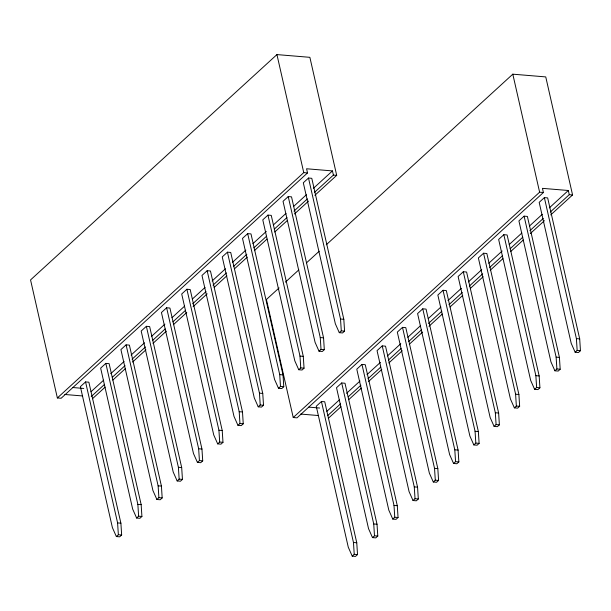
<?xml version="1.0" encoding="UTF-8"?>
<svg xmlns="http://www.w3.org/2000/svg" width="611" height="611" viewBox="0 0 611 611"><rect width="100%" height="100%" fill="white"/><g stroke="black" fill="none" stroke-linecap="round" stroke-linejoin="round"><path stroke-width="0.92" d="M314.871 195.306L336.692 175.349L309.876 57.327L276.936 54.593L30.55 279.922L57.365 397.952L61.138 398.265L307.524 172.928L306.577 168.766L332.453 170.912L333.4 175.082L314.39 192.457M57.365 397.952L303.751 172.615L307.524 172.928M85.563 381.913L80.377 386.656L112.409 527.644L116.357 536.55L119.657 536.825L121.65 534.999L120.894 523.176L88.862 382.188L85.563 381.913L117.595 522.901L118.358 534.732L116.357 536.55M105.833 363.385L100.647 368.127L132.679 509.116L136.627 518.021L139.919 518.288L141.912 516.471L141.156 504.64L109.125 363.652L105.833 363.385L137.865 504.373L138.621 516.196L136.627 518.021M126.095 344.848L120.909 349.591L152.941 490.58L156.897 499.485L160.189 499.76L162.182 497.934L161.426 486.112L129.395 345.123L126.095 344.848L158.127 485.837L158.891 497.66L156.897 499.485M146.365 326.312L141.179 331.055L173.211 472.043L177.159 480.949L180.451 481.224L182.452 479.398L181.688 467.575L149.657 326.587L146.365 326.312L178.397 467.3L179.153 479.123L177.159 480.949M166.627 307.776L161.441 312.519L193.473 453.507L197.429 462.412L200.721 462.687L202.715 460.862L201.958 449.039L169.927 308.051L166.627 307.776L198.659 448.764L199.423 460.587L197.429 462.412M186.897 289.247L181.711 293.99L213.743 434.979L217.692 443.876L220.983 444.151L222.984 442.326L222.221 430.503L190.189 289.515L186.897 289.247L218.929 430.236L219.685 442.058L217.692 443.876M207.16 270.711L201.974 275.454L234.005 416.442L237.962 425.348L241.253 425.623L243.247 423.797L242.491 411.974L210.459 270.986L207.16 270.711L239.191 411.699L239.955 423.522L237.962 425.348M227.429 252.175L222.244 256.918L254.275 397.906L258.224 406.811L261.516 407.086L263.517 405.261L262.753 393.438L230.721 252.45L227.429 252.175L259.461 393.163L260.217 404.986L258.224 406.811M247.692 233.639L242.506 238.382L274.538 379.37L278.494 388.275L281.786 388.55L283.779 386.725L283.023 374.902L250.991 233.914L247.692 233.639L279.723 374.627L280.487 386.45L278.494 388.275M267.962 215.103L262.776 219.845L294.808 360.834L298.756 369.739L302.048 370.014L304.049 368.189L303.285 356.366L271.253 215.377L267.962 215.103L299.993 356.091L300.749 367.921L298.756 369.739M288.224 196.574L283.038 201.317L315.07 342.305L319.026 351.21L322.318 351.478L324.311 349.66L323.555 337.83L291.523 196.841L288.224 196.574L320.256 337.562L321.019 349.385L319.026 351.21M308.494 178.038L303.308 182.781L335.34 323.769L339.288 332.674L342.58 332.949L344.581 331.124L343.817 319.301L311.786 178.313L308.494 178.038L340.526 319.026L341.282 330.849L339.288 332.674M90.993 391.743L103.664 380.149M110.706 373.711L124.079 361.483M131.121 355.044L144.494 342.809M151.536 336.371L164.909 324.135M171.951 317.705L184.621 306.111M192.366 299.031L205.036 287.445M212.078 281.007L225.451 268.771M232.493 262.333L245.866 250.098M252.908 243.667L266.281 231.432M273.323 224.993L285.994 213.407M293.738 206.319L306.409 194.733M313.443 188.295L332.453 170.912M91.238 396.547L104.611 384.319M112.355 377.231L125.026 365.645M132.068 359.207L145.441 346.972M152.483 340.541L165.153 328.947M172.898 321.867L185.568 310.281M192.61 303.843L205.983 291.607M213.025 285.169L226.398 272.934M233.44 266.503L246.813 254.268M253.855 247.829L266.526 236.243M274.27 229.156L286.941 217.569M293.975 211.131L307.356 198.896M92.421 398.754L105.092 387.168M112.836 380.08L125.507 368.494M132.549 362.056L145.922 349.82M152.964 343.39L166.337 331.154M173.379 324.716L186.752 312.481M193.084 306.691L207.167 293.815M214.209 287.376L226.88 275.782M234.616 268.703L247.295 257.116M254.329 250.678L266.999 239.092M274.744 232.004L287.414 220.418M294.456 213.98L308.54 201.103M279.09 287.918L266.419 299.505L293.234 417.534L297.007 417.848L543.393 192.511L542.446 188.348L568.322 190.495L569.269 194.665L550.267 212.048M285.429 282.122L298.802 269.894M306.546 262.806L319.217 251.22M326.259 244.782L512.805 74.175L545.753 76.91L572.568 194.94L550.74 214.896M293.234 417.534L539.62 192.198L543.393 192.511M321.439 401.503L316.254 406.246L348.285 547.235L352.234 556.14L355.526 556.407L357.519 554.589L356.763 542.759L324.731 401.771L321.439 401.503L353.471 542.492L354.227 554.314L352.234 556.14M341.702 382.967L336.516 387.71L368.548 528.698L372.496 537.604L375.796 537.879L377.789 536.053L377.025 524.23L344.994 383.242L341.702 382.967L373.733 523.955L374.49 535.778L372.496 537.604M361.972 364.431L356.786 369.174L388.817 510.162L392.766 519.067L396.058 519.342L398.051 517.517L397.295 505.694L365.263 364.706L361.972 364.431L394.003 505.419L394.759 517.242L392.766 519.067M382.234 345.895L377.048 350.638L409.08 491.626L413.028 500.531L416.328 500.806L418.321 498.981L417.557 487.158L385.526 346.17L382.234 345.895L414.266 486.883L415.029 498.706L413.028 500.531M402.504 327.366L397.318 332.109L429.35 473.097L433.298 481.995L436.59 482.27L438.583 480.445L437.827 468.622L405.796 327.633L402.504 327.366L434.536 468.354L435.292 480.177L433.298 481.995M422.766 308.83L417.58 313.573L449.612 454.561L453.561 463.466L456.86 463.741L458.853 461.916L458.097 450.093L426.066 309.105L422.766 308.83L454.798 449.818L455.562 461.641L453.561 463.466M443.036 290.294L437.85 295.037L469.882 436.025L473.831 444.93L477.122 445.205L479.116 443.38L478.36 431.557L446.328 290.569L443.036 290.294L475.068 431.282L475.824 443.105L473.831 444.93M463.298 271.758L458.113 276.5L490.144 417.489L494.093 426.394L497.392 426.669L499.386 424.844L498.629 413.021L466.598 272.032L463.298 271.758L495.33 412.746L496.094 424.569L494.093 426.394M483.568 253.221L478.382 257.964L510.414 398.952L514.363 407.858L517.654 408.133L519.648 406.307L518.892 394.485L486.86 253.496L483.568 253.221L515.6 394.21L516.356 406.04L514.363 407.858M503.831 234.693L498.645 239.436L530.676 380.424L534.625 389.329L537.924 389.597L539.918 387.779L539.162 375.948L507.13 234.96L503.831 234.693L535.862 375.681L536.626 387.504L534.625 389.329M524.101 216.157L518.915 220.899L550.946 361.888L554.895 370.793L558.187 371.068L560.18 369.243L559.424 357.42L527.392 216.431L524.101 216.157L556.132 357.145L556.888 368.968L554.895 370.793M544.363 197.62L539.177 202.363L571.209 343.351L575.157 352.257L578.457 352.532L580.45 350.706L579.694 338.884L547.662 197.895L544.363 197.62L576.394 338.609L577.158 350.431L575.157 352.257M326.87 411.325L339.54 399.731M346.574 393.293L359.955 381.065M366.99 374.627L380.37 362.392M387.405 355.953L400.785 343.726M407.82 337.287L420.49 325.694M428.235 318.614L440.905 307.028M447.947 300.589L461.32 288.354M468.362 281.915L481.735 269.688M488.777 263.249L502.15 251.014M509.192 244.576L521.863 232.99M529.607 225.91L542.278 214.316M549.32 207.877L568.322 190.495M327.809 415.488L340.487 403.902M348.224 396.822L360.902 385.228M367.937 378.789L380.607 367.203M388.352 360.123L401.022 348.53M408.767 341.45L421.437 329.864M428.479 323.425L441.852 311.19M448.894 304.752L462.267 292.524M469.309 286.085L482.682 273.85M489.724 267.412L502.395 255.826M510.139 248.746L522.81 237.152M529.852 230.714L543.225 218.486M328.29 418.336L340.961 406.75M348.705 399.67L361.376 388.077M368.418 381.638L381.791 369.411M388.833 362.972L402.206 350.737M409.248 344.299L422.621 332.071M428.96 326.274L442.333 314.039M450.078 306.959L462.748 295.373M470.493 288.285L483.164 276.699M490.205 270.261L502.876 258.674M510.62 251.595L523.291 240.001M530.325 233.562L544.409 220.686M333.4 175.082L336.692 175.349M569.269 194.665L572.568 194.94M340.526 319.026L343.817 319.301M576.394 338.609L579.694 338.884M341.282 330.849L344.581 331.124M577.158 350.431L580.45 350.706M320.256 337.562L323.555 337.83M556.132 357.145L559.424 357.42M321.019 349.385L324.311 349.66M556.888 368.968L560.18 369.243M299.993 356.091L303.285 356.366M535.862 375.681L539.162 375.948M300.749 367.921L304.049 368.189M536.626 387.504L539.918 387.779M279.723 374.627L283.023 374.902M515.6 394.21L518.892 394.485M280.487 386.45L283.779 386.725M516.356 406.04L519.648 406.307M259.461 393.163L262.753 393.438M495.33 412.746L498.629 413.021M72.862 387.534L83.753 388.443M308.738 407.117L319.622 408.026M260.217 404.986L263.517 405.261M496.094 424.569L499.386 424.844M64.812 394.485L82.37 395.936M300.681 414.067L318.239 415.526M239.191 411.699L242.491 411.974M475.068 431.282L478.36 431.557M239.955 423.522L243.247 423.797M475.824 443.105L479.116 443.38M218.929 430.236L222.221 430.503M454.798 449.818L458.097 450.093M219.685 442.058L222.984 442.326M455.562 461.641L458.853 461.916M198.659 448.764L201.958 449.039M434.536 468.354L437.827 468.622M199.423 460.587L202.715 460.862M435.292 480.177L438.583 480.445M178.397 467.3L181.688 467.575M414.266 486.883L417.557 487.158M179.153 479.123L182.452 479.398M415.029 498.706L418.321 498.981M158.127 485.837L161.426 486.112M394.003 505.419L397.295 505.694M158.891 497.66L162.182 497.934M394.759 517.242L398.051 517.517M137.865 504.373L141.156 504.64M373.733 523.955L377.025 524.23M138.621 516.196L141.912 516.471M374.49 535.778L377.789 536.053M117.595 522.901L120.894 523.176M353.471 542.492L356.763 542.759M118.358 534.732L121.65 534.999M354.227 554.314L357.519 554.589M512.805 74.175L539.62 192.198M276.936 54.593L303.751 172.615"/></g></svg>
